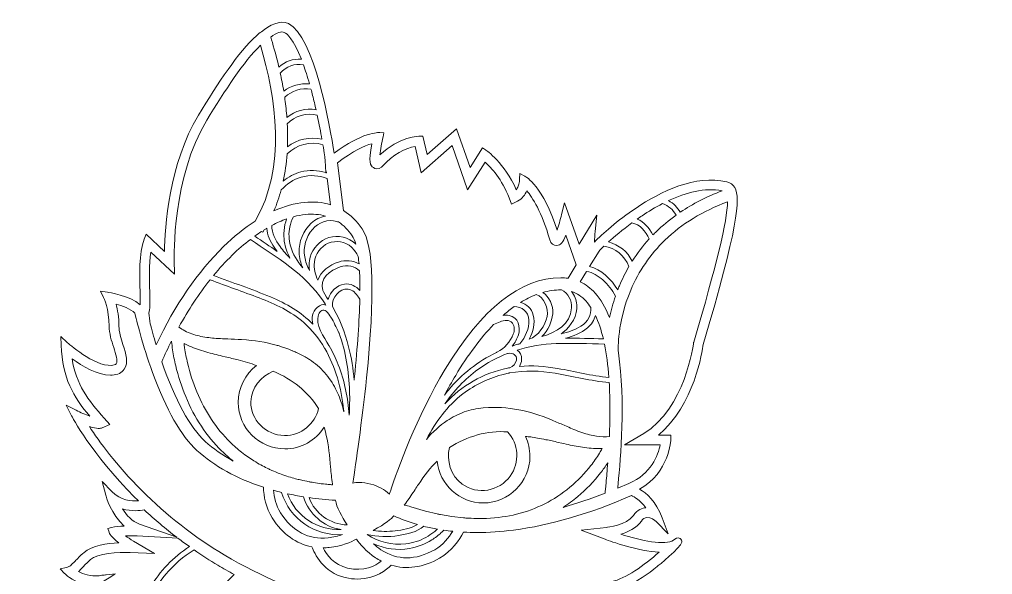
# Model space of a CAD drawing. Header units: millimetres. Extents: x -932 to 1965, y 102 to 615.
# Drawn here: x -401.3 to -1.3, y 386.9 to 615 of the extents above; entities that cross this region are included whole.
import ezdxf

# ---------------------------------------------------------------- set-up
doc = ezdxf.new("R2010")
doc.units = ezdxf.units.MM
doc.header["$MEASUREMENT"] = 0
doc.layers.add('Layer 3', color=7, linetype='Continuous')

msp = doc.modelspace()

# ---------------------------------------------------------------- linework, layer by layer
at = {"layer": 'Layer 3', "lineweight": 0}
for points, knots in [([(-36.4, 259.13), (-48.4, 274.08), (-58.77, 286.98), (-59.82, 300.35), (-61.13, 317.04), (-56.47, 330.49), (-45.98, 340.31), (-37.57, 348.19), (-25.46, 353.79), (-9.97, 356.96), (-9.97, 356.96), (-1.96, 358.59), (-1.96, 358.59), (-1.96, 358.59), (-10.03, 359.91), (-10.03, 359.91), (-10.22, 359.94), (-28.99, 362.92), (-51.86, 360.46), (-65.32, 359.02), (-77.56, 356), (-88.25, 351.5), (-101.68, 345.85), (-112.67, 337.82), (-120.93, 327.65), (-128.12, 318.79), (-132.84, 308.43), (-134.94, 296.87), (-136.74, 286.96), (-136.68, 275.85), (-134.74, 263.83), (-131.8, 245.6), (-124.97, 227.57), (-118.89, 212.93), (-118.87, 212.66), (-116.24, 206.62), (-115.33, 204.46), (-112.83, 198.58), (-110.68, 193.5), (-109.14, 189.24), (-104.93, 177.59), (-108.86, 165.07), (-119.16, 157.34), (-124.83, 153.09), (-131.96, 150.74), (-139.24, 150.73), (-139.24, 150.73), (-139.28, 150.73), (-139.28, 150.73), (-146.83, 150.73), (-154.48, 153.21), (-161.52, 157.9), (-152.81, 164.26), (-146.72, 172.18), (-143.33, 181.6), (-137.37, 198.16), (-139.76, 219.38), (-150.43, 244.66), (-159.11, 265.22), (-171.28, 283.75), (-177.83, 293.7), (-179.98, 296.98), (-181.57, 299.39), (-182.27, 300.7), (-182.21, 303.02), (-182.21, 305.42), (-182.25, 307.91), (-179.45, 306.36), (-176.87, 304.11), (-175.38, 300.84), (-175.38, 300.84), (-174.17, 298.17), (-174.17, 298.17), (-174.17, 298.17), (-172.71, 300.72), (-172.71, 300.72), (-172.56, 300.99), (-169.37, 306.71), (-171.46, 313.85), (-171.46, 313.85), (-162.58, 310.97), (-162.58, 310.97), (-162.58, 310.97), (-163.46, 313.75), (-163.46, 313.75), (-163.7, 314.5), (-168.59, 329.63), (-177.58, 337.05), (-177.58, 337.05), (-161.44, 336.63), (-161.44, 336.63), (-161.44, 336.63), (-162.84, 338.97), (-162.84, 338.97), (-163.02, 339.27), (-166.78, 345.42), (-177.08, 350.71), (-174.14, 351.19), (-171.74, 351.91), (-169.56, 353.18), (-169.56, 353.18), (-167.2, 354.56), (-167.2, 354.56), (-167.2, 354.56), (-177.9, 360.09), (-177.9, 360.09), (-173.87, 360.11), (-169.17, 360.53), (-166.96, 362.15), (-166.96, 362.15), (-164.22, 364.16), (-164.22, 364.16), (-164.22, 364.16), (-167.55, 364.83), (-167.55, 364.83), (-167.68, 364.85), (-177.34, 366.8), (-183.85, 369.14), (-161.93, 372.42), (-146.6, 377.17), (-146.44, 377.22), (-146.44, 377.22), (-141.65, 378.71), (-141.65, 378.71), (-141.65, 378.71), (-152.25, 381.74), (-152.25, 381.74), (-147.65, 383.83), (-142.81, 387.31), (-139.16, 390.23), (-139.06, 390.3), (-129.39, 398.15), (-129.04, 400.17), (-128.93, 400.8), (-129.21, 401.43), (-129.75, 401.76), (-130.74, 402.37), (-131.68, 401.67), (-132.5, 401.05), (-135.63, 398.7), (-145.97, 400.89), (-154.16, 403.47), (-151.15, 404.41), (-147.62, 406.06), (-145.66, 408.86), (-144.99, 409.82), (-144.25, 410.32), (-143.41, 410.4), (-141.84, 410.54), (-140.1, 409.19), (-139.56, 408.66), (-139.56, 408.66), (-134.6, 403.7), (-134.6, 403.7), (-134.6, 403.7), (-137.1, 410.25), (-137.1, 410.25), (-139.66, 416.98), (-143.62, 420.41), (-146.36, 422.07), (-134.16, 428.91), (-133.57, 442.11), (-133.55, 442.71), (-133.55, 442.71), (-133.5, 444.26), (-133.5, 444.26), (-133.5, 444.26), (-138.68, 444.26), (-138.68, 444.26), (-123.86, 456.31), (-120.54, 479.25), (-120.26, 481.42), (-106.05, 529.49), (-104.74, 541.47), (-107.28, 545.91), (-107.98, 547.14), (-109.04, 547.92), (-110.52, 548.28), (-123.37, 551.5), (-137.91, 544.21), (-147.85, 537.53), (-155.56, 532.35), (-161.77, 526.75), (-164.99, 523.56), (-164.91, 524.9), (-164.78, 526.5), (-164.63, 527.93), (-164.63, 527.93), (-163.93, 534.54), (-163.93, 534.54), (-163.93, 534.54), (-171.19, 522.68), (-171.19, 522.68), (-171.19, 522.68), (-177.22, 539.68), (-177.22, 539.68), (-177.22, 539.68), (-178.43, 534.86), (-178.43, 534.86), (-178.98, 532.66), (-179.7, 530.19), (-180.31, 528.38), (-185.93, 546.39), (-193.21, 550.45), (-193.53, 550.62), (-193.53, 550.62), (-195.64, 551.74), (-195.64, 551.74), (-195.64, 551.74), (-195.73, 549.35), (-195.73, 549.35), (-195.77, 548.47), (-196.08, 546.44), (-197.08, 545.04), (-201.88, 556.15), (-209.35, 561.18), (-209.68, 561.4), (-209.68, 561.4), (-210.96, 562.24), (-210.96, 562.24), (-210.96, 562.24), (-216.04, 554.19), (-216.04, 554.19), (-216.04, 554.19), (-221.67, 570.14), (-221.67, 570.14), (-221.67, 570.14), (-233.76, 559.5), (-233.76, 559.5), (-233.76, 559.5), (-235.45, 567.07), (-235.45, 567.07), (-235.45, 567.07), (-236.65, 567.07), (-236.65, 567.07), (-237.02, 567.07), (-245.18, 566.98), (-253.12, 559.43), (-252.88, 561.43), (-252.38, 564.26), (-251.83, 566.73), (-251.83, 566.73), (-251.45, 568.46), (-251.45, 568.46), (-251.45, 568.46), (-253.22, 568.55), (-253.22, 568.55), (-253.53, 568.57), (-260.49, 568.8), (-271.98, 560.03), (-273.51, 570.89), (-280.23, 608.41), (-290.76, 613.34), (-294.36, 615.02), (-298.38, 612.59), (-301.84, 609.99), (-302.49, 609.5), (-303.17, 608.94), (-303.85, 608.34), (-311.3, 601.73), (-319.71, 588.76), (-327.69, 575.73), (-339.94, 555.71), (-341.56, 529.21), (-341.72, 519.72), (-341.72, 519.72), (-349.21, 526.77), (-349.21, 526.77), (-349.21, 526.77), (-350.01, 524.68), (-350.01, 524.68), (-352.21, 518.9), (-351.94, 509.75), (-351.74, 503.07), (-351.68, 501.22), (-351.62, 499.21), (-351.65, 497.77), (-356.1, 501.61), (-364.76, 502.88), (-365.16, 502.94), (-365.16, 502.94), (-367.98, 503.34), (-367.98, 503.34), (-367.98, 503.34), (-366.72, 500.79), (-366.72, 500.79), (-366.7, 500.74), (-364.41, 496.04), (-364.41, 488.96), (-364.41, 486.06), (-363.43, 482.97), (-362.57, 480.25), (-361.74, 477.61), (-360.8, 474.62), (-361.52, 473.57), (-361.86, 473.07), (-362.78, 472.91), (-363.5, 472.87), (-370.65, 472.41), (-381.52, 482.24), (-381.63, 482.34), (-381.63, 482.34), (-384.25, 484.74), (-384.25, 484.74), (-384.25, 484.74), (-384.14, 481.18), (-384.14, 481.18), (-383.7, 467.6), (-379.11, 459.93), (-372.41, 451.96), (-374.14, 452.63), (-376.2, 453.55), (-378.02, 454.46), (-378.02, 454.46), (-382.12, 456.52), (-382.12, 456.52), (-382.12, 456.52), (-380.03, 452.44), (-380.03, 452.44), (-379.7, 451.79), (-371.76, 436.55), (-353.95, 418.74), (-353.44, 418.23), (-352.92, 417.72), (-352.4, 417.21), (-355.24, 416.99), (-359.74, 417.35), (-363.32, 421), (-363.32, 421), (-367.36, 425.12), (-367.36, 425.12), (-367.36, 425.12), (-365.84, 419.56), (-365.84, 419.56), (-365.73, 419.15), (-363.59, 411.56), (-358.23, 406.83), (-360.07, 406.76), (-362.01, 406.6), (-363.41, 406.24), (-363.41, 406.24), (-364.99, 405.83), (-364.99, 405.83), (-364.99, 405.83), (-364.45, 404.29), (-364.45, 404.29), (-364.32, 403.92), (-363.62, 402.34), (-360.51, 399.94), (-365.1, 399.71), (-371.6, 398.86), (-374.76, 396.04), (-376.44, 394.54), (-377.56, 393.36), (-378.46, 392.42), (-379.93, 390.86), (-380.54, 390.21), (-382.02, 389.84), (-382.02, 389.84), (-384.52, 389.22), (-384.52, 389.22), (-384.52, 389.22), (-382.73, 387.35), (-382.73, 387.35), (-382.57, 387.17), (-379.92, 384.48), (-375.17, 383.13), (-377.81, 381.74), (-380.28, 379.63), (-381.45, 376.46), (-381.45, 376.46), (-381.97, 375.06), (-381.97, 375.06), (-381.97, 375.06), (-380.58, 374.53), (-380.58, 374.53), (-380.29, 374.42), (-379.08, 373.98), (-377.48, 373.6), (-380.52, 371.81), (-383.7, 368.98), (-385.28, 364.61), (-388.1, 356.8), (-393.68, 356), (-393.9, 355.97), (-393.9, 355.97), (-401.29, 355.15), (-401.29, 355.15), (-401.29, 355.15), (-394.16, 353.04), (-394.16, 353.04), (-393.34, 352.8), (-388, 351.27), (-383.24, 351.03), (-386.07, 348.3), (-389.57, 343.94), (-390.76, 338.27), (-390.76, 338.27), (-391.18, 336.27), (-391.18, 336.27), (-391.18, 336.27), (-389.15, 336.46), (-389.15, 336.46), (-388.97, 336.48), (-385.48, 336.84), (-381.67, 338.85), (-382.48, 332.33), (-383.28, 317.9), (-376.14, 309.38), (-376.14, 309.38), (-374.2, 307.06), (-374.2, 307.06), (-374.2, 307.06), (-372.29, 315.46), (-372.29, 315.46), (-371.4, 312.91), (-370.16, 309.64), (-368.54, 306.09), (-373.3, 272.88), (-364.41, 241.4), (-356.55, 213.61), (-349.63, 189.11), (-343.65, 167.93), (-347.52, 149.8), (-352.04, 145.12), (-359.14, 136.68), (-358.34, 130.44), (-358.09, 128.47), (-357.03, 126.87), (-355.3, 125.83), (-352.26, 124), (-349.63, 124.01), (-347.68, 124.65), (-347.81, 122.06), (-347.44, 118.54), (-344.98, 116.36), (-342.3, 113.99), (-337.94, 113.88), (-332.03, 116.03), (-330.44, 114.78), (-326.43, 112.08), (-321.41, 112.08), (-320.75, 112.08), (-320.06, 112.13), (-319.36, 112.23), (-314.11, 113.02), (-309.49, 116.81), (-305.65, 123.49), (-301.15, 130.41), (-300.18, 137.67), (-300.72, 147.07), (-299.36, 147.07), (-298, 147), (-297.24, 146.95), (-297.29, 145.91), (-297.34, 144.87), (-297.37, 143.83), (-297.52, 139.66), (-297.53, 135.19), (-297.27, 130.89), (-297.28, 130.78), (-297.27, 130.69), (-297.26, 130.6), (-296.66, 120.96), (-294.69, 112.25), (-289.81, 109.97), (-286.9, 108.61), (-284.34, 107.93), (-282.15, 107.93), (-280.79, 107.93), (-279.58, 108.2), (-278.51, 108.73), (-277.24, 109.36), (-276.38, 110.31), (-275.84, 111.19), (-272.59, 109.85), (-264.68, 107.66), (-257.39, 114.05), (-255.26, 113.36), (-249.95, 112), (-246.53, 114.53), (-244.3, 116.16), (-243.35, 118.99), (-243.69, 122.93), (-244.26, 129.61), (-246.2, 132.65), (-247.61, 134.87), (-248.93, 136.93), (-249.65, 138.07), (-248.88, 141.32), (-248.82, 141.56), (-248.7, 141.96), (-248.47, 142.58), (-246.8, 142.52), (-244.8, 142.41), (-242.57, 142.29), (-241.71, 142.24), (-240.81, 142.19), (-239.89, 142.14), (-239.49, 140.27), (-238.47, 136.48), (-236.16, 132.43), (-232, 125.13), (-225.55, 120.44), (-217.5, 118.84), (-216.44, 117.62), (-213.34, 114.75), (-207.77, 114.75), (-205.62, 114.75), (-203.11, 115.17), (-200.21, 116.28), (-195.9, 114.8), (-189.83, 114.23), (-185.17, 119.72), (-183.66, 120.41), (-178.13, 123.33), (-177.33, 129.08), (-176.63, 134.16), (-179.86, 139.78), (-186.94, 145.81), (-186.77, 145.86), (-186.59, 145.91), (-186.41, 145.96), (-183.93, 146.73), (-181.56, 147.55), (-179.28, 148.44), (-177.65, 146.22), (-173.19, 140.46), (-166.24, 133.62), (-158.19, 125.68), (-145.16, 114.81), (-128.84, 108.05), (-120.27, 104.49), (-107.21, 102.01), (-92.62, 102.01), (-73.42, 102.01), (-51.59, 106.31), (-33.86, 118.13), (-23.86, 124.8), (-16.03, 133.35), (-10.59, 143.55), (-4.5, 154.97), (-1.4, 168.52), (-1.37, 183.83), (-1.31, 215.45), (-19.95, 238.66), (-36.4, 259.13)], [0, 0, 0, 0, 1, 1, 1, 2, 2, 2, 3, 3, 3, 4, 4, 4, 5, 5, 5, 6, 6, 6, 7, 7, 7, 8, 8, 8, 9, 9, 9, 10, 10, 10, 11, 11, 11, 12, 12, 12, 13, 13, 13, 14, 14, 14, 15, 15, 15, 16, 16, 16, 17, 17, 17, 18, 18, 18, 19, 19, 19, 20, 20, 20, 21, 21, 21, 22, 22, 22, 23, 23, 23, 24, 24, 24, 25, 25, 25, 26, 26, 26, 27, 27, 27, 28, 28, 28, 29, 29, 29, 30, 30, 30, 31, 31, 31, 32, 32, 32, 33, 33, 33, 34, 34, 34, 35, 35, 35, 36, 36, 36, 37, 37, 37, 38, 38, 38, 39, 39, 39, 40, 40, 40, 41, 41, 41, 42, 42, 42, 43, 43, 43, 44, 44, 44, 45, 45, 45, 46, 46, 46, 47, 47, 47, 48, 48, 48, 49, 49, 49, 50, 50, 50, 51, 51, 51, 52, 52, 52, 53, 53, 53, 54, 54, 54, 55, 55, 55, 56, 56, 56, 57, 57, 57, 58, 58, 58, 59, 59, 59, 60, 60, 60, 61, 61, 61, 62, 62, 62, 63, 63, 63, 64, 64, 64, 65, 65, 65, 66, 66, 66, 67, 67, 67, 68, 68, 68, 69, 69, 69, 70, 70, 70, 71, 71, 71, 72, 72, 72, 73, 73, 73, 74, 74, 74, 75, 75, 75, 76, 76, 76, 77, 77, 77, 78, 78, 78, 79, 79, 79, 80, 80, 80, 81, 81, 81, 82, 82, 82, 83, 83, 83, 84, 84, 84, 85, 85, 85, 86, 86, 86, 87, 87, 87, 88, 88, 88, 89, 89, 89, 90, 90, 90, 91, 91, 91, 92, 92, 92, 93, 93, 93, 94, 94, 94, 95, 95, 95, 96, 96, 96, 97, 97, 97, 98, 98, 98, 99, 99, 99, 100, 100, 100, 101, 101, 101, 102, 102, 102, 103, 103, 103, 104, 104, 104, 105, 105, 105, 106, 106, 106, 107, 107, 107, 108, 108, 108, 109, 109, 109, 110, 110, 110, 111, 111, 111, 112, 112, 112, 113, 113, 113, 114, 114, 114, 115, 115, 115, 116, 116, 116, 117, 117, 117, 118, 118, 118, 119, 119, 119, 120, 120, 120, 121, 121, 121, 122, 122, 122, 123, 123, 123, 124, 124, 124, 125, 125, 125, 126, 126, 126, 127, 127, 127, 128, 128, 128, 129, 129, 129, 130, 130, 130, 131, 131, 131, 132, 132, 132, 133, 133, 133, 134, 134, 134, 135, 135, 135, 136, 136, 136, 137, 137, 137, 138, 138, 138, 139, 139, 139, 140, 140, 140, 141, 141, 141, 142, 142, 142, 143, 143, 143, 144, 144, 144, 145, 145, 145, 146, 146, 146, 147, 147, 147, 148, 148, 148, 149, 149, 149, 150, 150, 150, 151, 151, 151, 152, 152, 152, 153, 153, 153, 154, 154, 154, 155, 155, 155, 156, 156, 156, 157, 157, 157, 158, 158, 158, 159, 159, 159, 160, 160, 160, 161, 161, 161, 162, 162, 162, 163, 163, 163, 164, 164, 164, 165, 165, 165, 166, 166, 166, 167, 167, 167, 168, 168, 168, 169, 169, 169, 170, 170, 170, 171, 171, 171, 172, 172, 172, 173, 173, 173, 174, 174, 174, 175, 175, 175, 176, 176, 176, 177, 177, 177, 178, 178, 178, 179, 179, 179, 180, 180, 180, 181, 181, 181, 182, 182, 182, 182]), ([(-292.45, 609.72), (-291.26, 609.16), (-288.68, 606.99), (-285.42, 598.67), (-288.79, 598.96), (-292.18, 597.77), (-294.63, 595.45), (-295.93, 601.02), (-297.27, 605.33), (-298, 607.7), (-298, 607.7), (-298.03, 607.8), (-298.03, 607.8), (-295.42, 609.59), (-293.55, 610.23), (-292.45, 609.72)], [0, 0, 0, 0, 1, 1, 1, 2, 2, 2, 3, 3, 3, 4, 4, 4, 5, 5, 5, 5]), ([(-347.74, 503.2), (-347.88, 508.03), (-348.08, 514.45), (-347.25, 519.43), (-347.25, 519.43), (-337.55, 510.31), (-337.55, 510.31), (-337.55, 510.31), (-337.72, 516.32), (-337.72, 516.32), (-337.73, 516.66), (-338.51, 550.39), (-324.28, 573.64), (-316.84, 585.79), (-309.04, 597.86), (-302.22, 604.4), (-295.93, 583.25), (-291.48, 554.11), (-304.4, 532.15), (-308.81, 529.32), (-313.18, 525.8), (-317.39, 521.69), (-327.89, 511.44), (-337.43, 497.54), (-345.09, 481.37), (-346.11, 484.66), (-346.95, 487.62), (-347.59, 490.01), (-347.79, 491.48), (-347.97, 492.96), (-348.11, 494.39), (-347.52, 495.91), (-347.6, 498.45), (-347.74, 503.2)], [0, 0, 0, 0, 1, 1, 1, 2, 2, 2, 3, 3, 3, 4, 4, 4, 5, 5, 5, 6, 6, 6, 7, 7, 7, 8, 8, 8, 9, 9, 9, 10, 10, 10, 11, 11, 11, 11]), ([(-282.08, 588.57), (-285.85, 588.89), (-289.64, 587.83), (-292.66, 585.53), (-293.09, 588.15), (-293.57, 590.63), (-294.07, 592.94), (-291.76, 595.76), (-288.16, 597.1), (-284.57, 596.41), (-283.77, 594.18), (-282.94, 591.59), (-282.08, 588.57)], [0, 0, 0, 0, 1, 1, 1, 2, 2, 2, 3, 3, 3, 4, 4, 4, 4]), ([(-280.79, 583.81), (-280.29, 581.83), (-279.82, 579.87), (-279.38, 577.95), (-283.64, 578.7), (-288.05, 577.5), (-291.38, 574.79), (-291.4, 575.06), (-291.41, 575.32), (-291.43, 575.59), (-291.64, 578.17), (-291.94, 580.67), (-292.28, 583.08), (-289.38, 585.74), (-285.37, 587.01), (-281.48, 586.42), (-281.25, 585.58), (-281.02, 584.71), (-280.79, 583.81)], [0, 0, 0, 0, 1, 1, 1, 2, 2, 2, 3, 3, 3, 4, 4, 4, 5, 5, 5, 6, 6, 6, 6]), ([(-276.94, 565.83), (-281.86, 566.96), (-287.15, 565.8), (-291.13, 562.74), (-291.01, 565.78), (-291.04, 568.91), (-291.2, 572.13), (-288.12, 575.4), (-283.25, 576.82), (-278.88, 575.7), (-278.1, 572.08), (-277.45, 568.71), (-276.94, 565.83)], [0, 0, 0, 0, 1, 1, 1, 2, 2, 2, 3, 3, 3, 4, 4, 4, 4]), ([(-275.64, 557.05), (-275.64, 557.05), (-275.38, 552.12), (-275.38, 552.12), (-278.69, 553.14), (-282.22, 553.24), (-285.63, 552.38), (-288.37, 551.69), (-290.73, 550.33), (-292.85, 548.62), (-292.09, 552.18), (-291.57, 555.9), (-291.29, 559.78), (-287.5, 563.58), (-281.73, 565.15), (-276.55, 563.56), (-275.99, 560.2), (-275.68, 557.83), (-275.64, 557.05)], [0, 0, 0, 0, 1, 1, 1, 2, 2, 2, 3, 3, 3, 4, 4, 4, 5, 5, 5, 6, 6, 6, 6]), ([(-256.48, 563.98), (-257.94, 556.24), (-257.08, 554.96), (-255.81, 554.14), (-255.06, 553.65), (-253.75, 553.41), (-252.54, 554.32), (-252.54, 554.32), (-252.33, 554.48), (-252.33, 554.48), (-252.33, 554.48), (-252.16, 554.67), (-252.16, 554.67), (-247.74, 559.67), (-242.43, 562.13), (-238.61, 562.85), (-238.61, 562.85), (-236.2, 552.02), (-236.2, 552.02), (-236.2, 552.02), (-223.47, 563.22), (-223.47, 563.22), (-223.47, 563.22), (-217.07, 545.08), (-217.07, 545.08), (-217.07, 545.08), (-209.9, 556.43), (-209.9, 556.43), (-207.42, 554.18), (-202.92, 549.33), (-200.02, 541.67), (-200.02, 541.67), (-199.05, 539.08), (-199.05, 539.08), (-199.05, 539.08), (-196.57, 540.32), (-196.57, 540.32), (-194.61, 541.3), (-193.45, 543.01), (-192.76, 544.65), (-190.47, 541.94), (-186.54, 535.99), (-183.33, 524.46), (-182.85, 522.74), (-181.55, 522.14), (-180.54, 522.16), (-178.78, 522.18), (-177.82, 523.46), (-176.76, 526.42), (-176.76, 526.42), (-172.41, 514.18), (-172.41, 514.18), (-172.41, 514.18), (-175.81, 508.67), (-175.81, 508.67), (-176.77, 508.81), (-177.76, 508.89), (-178.76, 508.89), (-195.29, 508.89), (-211.27, 496.25), (-226.27, 471.34), (-238.09, 451.71), (-245.99, 429.72), (-248.84, 421.17), (-248.98, 420.74), (-249.12, 420.33), (-249.24, 419.96), (-251.13, 421.8), (-253.79, 423.26), (-256.8, 424.07), (-258.45, 424.51), (-260.12, 424.74), (-261.72, 424.74), (-262.6, 424.74), (-263.46, 424.67), (-264.29, 424.53), (-263.06, 432.42), (-260.48, 449.75), (-258.62, 467.8), (-255.14, 501.58), (-255.72, 522.14), (-260.36, 528.93), (-262.54, 532.11), (-265.16, 534.65), (-268.15, 536.49), (-268.15, 536.49), (-270.5, 556.11), (-270.5, 556.11), (-264.18, 561.1), (-259.38, 563.15), (-256.48, 563.98)], [0, 0, 0, 0, 1, 1, 1, 2, 2, 2, 3, 3, 3, 4, 4, 4, 5, 5, 5, 6, 6, 6, 7, 7, 7, 8, 8, 8, 9, 9, 9, 10, 10, 10, 11, 11, 11, 12, 12, 12, 13, 13, 13, 14, 14, 14, 15, 15, 15, 16, 16, 16, 17, 17, 17, 18, 18, 18, 19, 19, 19, 20, 20, 20, 21, 21, 21, 22, 22, 22, 23, 23, 23, 24, 24, 24, 25, 25, 25, 26, 26, 26, 27, 27, 27, 28, 28, 28, 29, 29, 29, 30, 30, 30, 30]), ([(-275.09, 552.36), (-275.09, 552.36), (-275.05, 552.01), (-275.05, 552.01), (-275.15, 552.05), (-275.26, 552.09), (-275.37, 552.12), (-275.37, 552.12), (-275.09, 552.36), (-275.09, 552.36)], [0, 0, 0, 0, 1, 1, 1, 2, 2, 2, 3, 3, 3, 3]), ([(-273.48, 538.9), (-276.76, 539.91), (-280.33, 540.23), (-284.14, 539.86), (-288.15, 539.48), (-292.36, 538.3), (-296.69, 536.35), (-295.51, 539.11), (-294.52, 542.01), (-293.71, 545.03), (-291.36, 547.34), (-288.75, 549.3), (-285.48, 550.24), (-281.93, 551.25), (-278.16, 551), (-274.76, 549.66), (-274.76, 549.66), (-273.48, 538.9), (-273.48, 538.9)], [0, 0, 0, 0, 1, 1, 1, 2, 2, 2, 3, 3, 3, 4, 4, 4, 5, 5, 5, 6, 6, 6, 6]), ([(-112.48, 544.63), (-118.77, 542.23), (-124.5, 539.28), (-129.65, 535.82), (-130.8, 537.84), (-132.48, 539.48), (-134.49, 540.59), (-127.44, 543.89), (-119.61, 546.06), (-112.48, 544.63)], [0, 0, 0, 0, 1, 1, 1, 2, 2, 2, 3, 3, 3, 3]), ([(-110.21, 540.14), (-110.37, 532.28), (-114.72, 514.27), (-124.13, 482.43), (-124.13, 482.43), (-124.17, 482.32), (-124.17, 482.32), (-124.17, 482.32), (-124.21, 482.03), (-124.21, 482.03), (-124.25, 481.76), (-127.79, 454.98), (-144.71, 444.91), (-144.71, 444.91), (-152.53, 440.26), (-152.53, 440.26), (-152.53, 440.26), (-137.92, 440.26), (-137.92, 440.26), (-138.8, 436.05), (-141.65, 428.15), (-150.8, 424.36), (-150.8, 424.36), (-155.35, 422.47), (-155.35, 422.47), (-155.3, 423.04), (-155.24, 423.68), (-155.18, 424.34), (-154.24, 434.58), (-152.06, 458.31), (-155.12, 478.03), (-155.12, 478.03), (-155.11, 478.03), (-155.11, 478.03), (-155.11, 478.03), (-155.16, 479.02), (-155.16, 479.02), (-155.17, 479.13), (-155.64, 490.58), (-150.03, 503.81), (-146.73, 511.59), (-142, 518.5), (-135.96, 524.34), (-129.07, 531), (-120.41, 536.32), (-110.21, 540.14)], [0, 0, 0, 0, 1, 1, 1, 2, 2, 2, 3, 3, 3, 4, 4, 4, 5, 5, 5, 6, 6, 6, 7, 7, 7, 8, 8, 8, 9, 9, 9, 10, 10, 10, 11, 11, 11, 12, 12, 12, 13, 13, 13, 14, 14, 14, 15, 15, 15, 15]), ([(-145.36, 534.39), (-142.82, 536.08), (-139.98, 537.81), (-136.94, 539.38), (-134.57, 538.52), (-132.6, 536.84), (-131.39, 534.61), (-134.3, 532.53), (-137.01, 530.29), (-139.5, 527.87), (-139.98, 527.4), (-140.44, 526.94), (-140.9, 526.46), (-142.41, 529.31), (-144.54, 531.82), (-147.39, 532.99), (-146.73, 533.46), (-146.05, 533.92), (-145.36, 534.39)], [0, 0, 0, 0, 1, 1, 1, 2, 2, 2, 3, 3, 3, 4, 4, 4, 5, 5, 5, 6, 6, 6, 6]), ([(-292.42, 523.79), (-292.05, 521.33), (-291.22, 519.03), (-290.09, 516.89), (-291.54, 518.4), (-292.9, 520), (-294.15, 521.68), (-296.07, 524.27), (-297.63, 527.22), (-297.55, 530.38), (-295.49, 531.47), (-293.46, 532.37), (-291.48, 533.08), (-292.62, 530.06), (-292.82, 526.45), (-292.42, 523.79)], [0, 0, 0, 0, 1, 1, 1, 2, 2, 2, 3, 3, 3, 4, 4, 4, 5, 5, 5, 5]), ([(-286.35, 519.25), (-286.26, 517.04), (-285.71, 514.94), (-284.87, 512.94), (-287.13, 515.59), (-288.96, 518.59), (-289.89, 521.99), (-290.58, 524.52), (-290.72, 527.23), (-290.19, 529.81), (-289.93, 531.04), (-289.44, 532.62), (-288.67, 533.96), (-286.96, 534.42), (-285.29, 534.73), (-283.66, 534.89), (-283.66, 534.89), (-283.66, 534.89), (-283.66, 534.89), (-280.75, 535.17), (-278.02, 534.95), (-275.52, 534.26), (-277.65, 533.85), (-279.65, 532.86), (-281.34, 531.29), (-284.61, 528.26), (-286.54, 523.71), (-286.35, 519.25)], [0, 0, 0, 0, 1, 1, 1, 2, 2, 2, 3, 3, 3, 4, 4, 4, 5, 5, 5, 6, 6, 6, 7, 7, 7, 8, 8, 8, 9, 9, 9, 9]), ([(-270.84, 532.03), (-270.62, 531.97), (-270.41, 531.9), (-270.2, 531.83), (-268.03, 530.4), (-266.12, 528.49), (-264.49, 526.11), (-263.92, 525.28), (-263.43, 524.12), (-263.02, 522.65), (-263.38, 523.02), (-263.77, 523.37), (-264.18, 523.68), (-267.4, 526.13), (-271.88, 526.53), (-275.53, 524.84), (-279.02, 523.22), (-281.52, 519.73), (-282.1, 515.94), (-282.32, 514.56), (-282.28, 513.2), (-282.06, 511.87), (-282.99, 513.65), (-283.71, 515.53), (-284.05, 517.53), (-284.72, 521.55), (-283.52, 525.69), (-280.85, 528.77), (-278.31, 531.7), (-274.63, 533.04), (-270.84, 532.03)], [0, 0, 0, 0, 1, 1, 1, 2, 2, 2, 3, 3, 3, 4, 4, 4, 5, 5, 5, 6, 6, 6, 7, 7, 7, 8, 8, 8, 9, 9, 9, 10, 10, 10, 10]), ([(-296.58, 521.44), (-296.18, 520.85), (-295.75, 520.27), (-295.31, 519.7), (-298.38, 521.82), (-301.49, 523.9), (-304.57, 525.99), (-303.63, 526.67), (-302.68, 527.32), (-301.74, 527.93), (-301.74, 527.93), (-301.28, 527.65), (-301.28, 527.65), (-301.28, 527.65), (-300.72, 528.56), (-300.72, 528.56), (-300.36, 528.78), (-300, 529), (-299.65, 529.21), (-299.41, 526.44), (-298.18, 523.77), (-296.58, 521.44)], [0, 0, 0, 0, 1, 1, 1, 2, 2, 2, 3, 3, 3, 4, 4, 4, 5, 5, 5, 6, 6, 6, 7, 7, 7, 7]), ([(-149.54, 531.44), (-146.19, 530.8), (-143.92, 527.94), (-142.43, 524.83), (-145.02, 521.99), (-147.35, 518.94), (-149.41, 515.7), (-151.32, 519.61), (-154.96, 522.51), (-159.14, 523.59), (-156.76, 525.74), (-153.48, 528.55), (-149.54, 531.44)], [0, 0, 0, 0, 1, 1, 1, 2, 2, 2, 3, 3, 3, 4, 4, 4, 4]), ([(-276.51, 499.43), (-276.13, 498.86), (-275.76, 498.27), (-275.39, 497.68), (-276.51, 498.08), (-277.71, 497.87), (-278.95, 496.71), (-281, 494.79), (-281.24, 492.31), (-280.65, 489.76), (-285.53, 494.86), (-291.65, 498.32), (-298.11, 501), (-305.8, 504.21), (-313.72, 506.91), (-321.55, 509.76), (-319.08, 512.76), (-316.52, 515.55), (-313.9, 518.11), (-311.43, 520.53), (-308.9, 522.72), (-306.36, 524.67), (-295.59, 517.35), (-283.87, 510.42), (-276.51, 499.43)], [0, 0, 0, 0, 1, 1, 1, 2, 2, 2, 3, 3, 3, 4, 4, 4, 5, 5, 5, 6, 6, 6, 7, 7, 7, 8, 8, 8, 8]), ([(-270.16, 515.35), (-273.84, 514.16), (-277.52, 511.43), (-278.66, 507.83), (-279.67, 510.2), (-280.38, 512.7), (-280.06, 515.27), (-279.65, 518.59), (-277.48, 521.77), (-274.34, 523.06), (-271.12, 524.39), (-267.33, 523.79), (-264.77, 521.41), (-263.62, 520.34), (-262.76, 519.04), (-262.05, 517.64), (-261.92, 516.68), (-261.82, 515.64), (-261.72, 514.54), (-264.12, 515.98), (-267.22, 516.29), (-270.16, 515.35)], [0, 0, 0, 0, 1, 1, 1, 2, 2, 2, 3, 3, 3, 4, 4, 4, 5, 5, 5, 6, 6, 6, 7, 7, 7, 7]), ([(-163.03, 519.87), (-162.68, 520.23), (-162, 520.91), (-161.05, 521.81), (-156.43, 521.17), (-152.36, 517.97), (-150.77, 513.48), (-152.23, 510.97), (-153.54, 508.35), (-154.69, 505.63), (-154.93, 505.07), (-155.15, 504.51), (-155.37, 503.95), (-157.91, 508.03), (-162.2, 512.55), (-166.98, 513.47), (-166.98, 513.47), (-163.03, 519.87), (-163.03, 519.87)], [0, 0, 0, 0, 1, 1, 1, 2, 2, 2, 3, 3, 3, 4, 4, 4, 5, 5, 5, 6, 6, 6, 6]), ([(-267.67, 506.3), (-270.97, 505.86), (-273.52, 503.13), (-274.42, 499.99), (-275.1, 501.02), (-276.52, 503.4), (-276.59, 503.62), (-278.21, 508.45), (-273.52, 512.04), (-269.47, 513.35), (-266.48, 514.31), (-263.45, 513.69), (-261.53, 511.67), (-261.41, 509.24), (-261.35, 506.55), (-261.36, 503.6), (-262.99, 505.43), (-265.12, 506.63), (-267.67, 506.3)], [0, 0, 0, 0, 1, 1, 1, 2, 2, 2, 3, 3, 3, 4, 4, 4, 5, 5, 5, 6, 6, 6, 6]), ([(-302.74, 500.57), (-296.19, 498.07), (-289.69, 495.15), (-284.4, 490.45), (-280.99, 487.41), (-278.18, 483.86), (-275.9, 479.99), (-275.87, 479.94), (-275.84, 479.88), (-275.81, 479.83), (-275.8, 479.82), (-275.8, 479.82), (-275.79, 479.81), (-271.39, 472.25), (-268.99, 463.47), (-268.07, 454.81), (-268.04, 454.46), (-268.01, 454.1), (-267.98, 453.75), (-268.16, 454.55), (-268.35, 455.34), (-268.57, 456.1), (-269.28, 458.64), (-270.22, 461.06), (-271.36, 463.31), (-271.93, 464.43), (-272.61, 465.59), (-273.39, 466.74), (-274.1, 467.8), (-274.94, 468.88), (-275.88, 469.95), (-277.68, 471.98), (-279.76, 473.77), (-282.05, 475.26), (-282.29, 475.42), (-282.53, 475.57), (-282.77, 475.71), (-282.77, 475.71), (-283.19, 475.96), (-283.19, 475.96), (-283.4, 476.09), (-283.61, 476.22), (-283.82, 476.33), (-283.82, 476.33), (-284.69, 476.81), (-284.69, 476.81), (-284.89, 476.91), (-285.07, 477), (-285.26, 477.09), (-285.26, 477.09), (-285.54, 477.23), (-285.54, 477.23), (-285.72, 477.32), (-285.9, 477.41), (-286.08, 477.5), (-286.45, 477.68), (-286.81, 477.86), (-287.18, 478.03), (-287.73, 478.28), (-288.29, 478.53), (-288.86, 478.78), (-288.86, 478.78), (-288.95, 478.81), (-288.95, 478.81), (-290.03, 479.26), (-291.15, 479.72), (-292.27, 480.1), (-292.89, 480.32), (-293.47, 480.52), (-294.03, 480.69), (-294.03, 480.69), (-294.22, 480.75), (-294.22, 480.75), (-294.73, 480.91), (-295.26, 481.08), (-295.78, 481.21), (-299.93, 482.41), (-304.59, 483.14), (-310.03, 483.47), (-311.93, 483.59), (-313.81, 483.66), (-315.64, 483.74), (-315.64, 483.74), (-316.89, 483.79), (-316.89, 483.79), (-319.43, 483.9), (-321.52, 484.05), (-323.44, 484.27), (-325.78, 484.56), (-327.8, 484.98), (-329.63, 485.55), (-331.76, 486.22), (-333.62, 487.11), (-335.15, 488.21), (-335.15, 488.21), (-335.78, 488.59), (-335.78, 488.59), (-331.82, 495.77), (-327.52, 502.26), (-322.95, 508.03), (-316.21, 505.56), (-309.45, 503.14), (-302.74, 500.57)], [0, 0, 0, 0, 1, 1, 1, 2, 2, 2, 3, 3, 3, 4, 4, 4, 5, 5, 5, 6, 6, 6, 7, 7, 7, 8, 8, 8, 9, 9, 9, 10, 10, 10, 11, 11, 11, 12, 12, 12, 13, 13, 13, 14, 14, 14, 15, 15, 15, 16, 16, 16, 17, 17, 17, 18, 18, 18, 19, 19, 19, 20, 20, 20, 21, 21, 21, 22, 22, 22, 23, 23, 23, 24, 24, 24, 25, 25, 25, 26, 26, 26, 27, 27, 27, 28, 28, 28, 29, 29, 29, 30, 30, 30, 31, 31, 31, 32, 32, 32, 33, 33, 33, 34, 34, 34, 34]), ([(-168.19, 511.51), (-165.69, 511.27), (-163.32, 509.55), (-161.51, 507.97), (-159.37, 506.1), (-157.66, 503.87), (-156.32, 501.37), (-157.33, 498.48), (-158.15, 495.52), (-158.78, 492.52), (-160.39, 496.68), (-162.37, 500.07), (-164.7, 502.62), (-166.52, 504.62), (-168.58, 506.16), (-170.84, 507.2), (-170.84, 507.2), (-168.19, 511.51), (-168.19, 511.51)], [0, 0, 0, 0, 1, 1, 1, 2, 2, 2, 3, 3, 3, 4, 4, 4, 5, 5, 5, 6, 6, 6, 6]), ([(-265.98, 480.56), (-267.47, 486.4), (-269.7, 492.01), (-272.68, 497.17), (-272.9, 500.68), (-269.88, 504.7), (-266.22, 504.22), (-264.31, 503.96), (-263.02, 502.43), (-261.98, 500.95), (-261.77, 500.65), (-261.57, 500.36), (-261.41, 500.06), (-261.59, 491.32), (-262.32, 480.67), (-263.59, 468.32), (-263.64, 467.82), (-263.7, 467.31), (-263.75, 466.81), (-264.11, 471.43), (-264.82, 476.03), (-265.98, 480.56)], [0, 0, 0, 0, 1, 1, 1, 2, 2, 2, 3, 3, 3, 4, 4, 4, 5, 5, 5, 6, 6, 6, 7, 7, 7, 7]), ([(-184.4, 492.96), (-185.15, 489.45), (-188.03, 484.81), (-191.74, 483.66), (-190.11, 486.66), (-189.24, 490.16), (-190.08, 493.46), (-190.79, 496.28), (-192.84, 498.08), (-195.32, 498.78), (-193.2, 500.09), (-191.07, 501.15), (-188.94, 501.95), (-185.52, 501.04), (-183.74, 496.05), (-184.4, 492.96)], [0, 0, 0, 0, 1, 1, 1, 2, 2, 2, 3, 3, 3, 4, 4, 4, 5, 5, 5, 5]), ([(-186.51, 484.69), (-184.03, 487.27), (-182.37, 490.88), (-182.11, 494.05), (-181.82, 497.6), (-183.46, 501.12), (-186.22, 502.84), (-183.73, 503.54), (-181.23, 503.89), (-178.74, 503.89), (-178.64, 503.89), (-178.55, 503.88), (-178.45, 503.88), (-175.73, 502.61), (-174.16, 499.43), (-174.34, 496.47), (-174.74, 489.76), (-180.61, 486.49), (-186.51, 484.69)], [0, 0, 0, 0, 1, 1, 1, 2, 2, 2, 3, 3, 3, 4, 4, 4, 5, 5, 5, 6, 6, 6, 6]), ([(-168.4, 499.25), (-167.71, 498.5), (-167.06, 497.66), (-166.44, 496.73), (-166.13, 493.65), (-167.57, 490.77), (-170.55, 488.98), (-173.05, 487.47), (-175.82, 486.44), (-178.68, 485.85), (-178.39, 486.05), (-178.1, 486.26), (-177.82, 486.48), (-174.41, 489.15), (-171.86, 493.36), (-172.23, 497.82), (-172.4, 499.77), (-173.16, 501.69), (-174.38, 503.23), (-172.15, 502.51), (-170.16, 501.19), (-168.4, 499.25)], [0, 0, 0, 0, 1, 1, 1, 2, 2, 2, 3, 3, 3, 4, 4, 4, 5, 5, 5, 6, 6, 6, 7, 7, 7, 7]), ([(-372.54, 447.74), (-369.33, 446.68), (-368.02, 446.92), (-367.29, 447.24), (-367.29, 447.24), (-364.17, 448.63), (-364.17, 448.63), (-364.17, 448.63), (-366.44, 451.19), (-366.44, 451.19), (-373.13, 458.71), (-378.07, 465), (-379.64, 475.62), (-375.52, 472.61), (-369.29, 468.85), (-363.94, 468.85), (-363.71, 468.85), (-363.48, 468.86), (-363.25, 468.87), (-360.92, 469.02), (-359.22, 469.84), (-358.22, 471.31), (-356.39, 473.97), (-357.49, 477.44), (-358.76, 481.45), (-359.57, 484.02), (-360.41, 486.67), (-360.41, 488.96), (-360.41, 492.66), (-360.96, 495.78), (-361.56, 498.08), (-359.11, 497.4), (-355.59, 496.17), (-353.86, 494.36), (-353.26, 491.8), (-350.74, 481.38), (-346.56, 469.93), (-340.96, 454.59), (-334.83, 443.83), (-328.34, 437.95), (-321.15, 431.44), (-311.97, 426.35), (-301.04, 422.81), (-300.86, 419.19), (-300.06, 414.28), (-297.39, 410.17), (-293.1, 403.56), (-287.62, 399.58), (-281.09, 398.32), (-280.09, 395.66), (-276.41, 387.73), (-267.35, 385.66), (-265.64, 385.27), (-263.95, 385.07), (-262.31, 385.07), (-254.92, 385.07), (-250.27, 388.96), (-248.52, 390.77), (-242.19, 388.85), (-235.41, 389.84), (-228.6, 393.65), (-223.65, 396.42), (-220.42, 401.32), (-218.79, 404.35), (-216.9, 404.24), (-215.04, 404.19), (-213.23, 404.19), (-208.38, 404.19), (-203.31, 404.53), (-198.15, 405.2), (-183.2, 407.13), (-166.92, 411.9), (-149.77, 419.36), (-148.62, 418.85), (-146.14, 417.48), (-143.83, 414.38), (-145.24, 414.24), (-147.25, 413.56), (-148.94, 411.15), (-151.67, 407.24), (-159.89, 406.3), (-159.97, 406.29), (-159.97, 406.29), (-170.45, 405.18), (-170.45, 405.18), (-170.45, 405.18), (-160.59, 401.46), (-160.59, 401.46), (-158.22, 400.56), (-146.94, 396.46), (-138.34, 396.11), (-144.49, 390.74), (-152.3, 385.19), (-157.75, 384.05), (-157.75, 384.05), (-167.68, 381.99), (-167.68, 381.99), (-167.68, 381.99), (-156.19, 378.71), (-156.19, 378.71), (-162.89, 377.03), (-173.62, 374.63), (-186.44, 372.8), (-207.3, 369.83), (-238.23, 367.73), (-267.14, 374.67), (-284.92, 378.93), (-301.73, 385.77), (-317.1, 394.99), (-329.41, 402.37), (-340.82, 411.28), (-351.04, 421.48), (-361.54, 431.97), (-368.61, 441.71), (-372.54, 447.74)], [0, 0, 0, 0, 1, 1, 1, 2, 2, 2, 3, 3, 3, 4, 4, 4, 5, 5, 5, 6, 6, 6, 7, 7, 7, 8, 8, 8, 9, 9, 9, 10, 10, 10, 11, 11, 11, 12, 12, 12, 13, 13, 13, 14, 14, 14, 15, 15, 15, 16, 16, 16, 17, 17, 17, 18, 18, 18, 19, 19, 19, 20, 20, 20, 21, 21, 21, 22, 22, 22, 23, 23, 23, 24, 24, 24, 25, 25, 25, 26, 26, 26, 27, 27, 27, 28, 28, 28, 29, 29, 29, 30, 30, 30, 31, 31, 31, 32, 32, 32, 33, 33, 33, 34, 34, 34, 35, 35, 35, 36, 36, 36, 37, 37, 37, 38, 38, 38, 38]), ([(-265.75, 452.47), (-266.29, 459.53), (-267.62, 466.49), (-270.25, 473.15), (-271.3, 475.82), (-272.55, 478.42), (-274, 480.9), (-274.02, 480.94), (-274.04, 480.98), (-274.06, 481.03), (-276.1, 484.56), (-280, 489.5), (-278.32, 493.82), (-277.77, 495.24), (-276.58, 496.18), (-275.17, 495.09), (-274.37, 494.48), (-273.8, 493.48), (-273.27, 492.63), (-272.05, 490.67), (-271.09, 488.57), (-270.13, 486.47), (-270.07, 486.33), (-269.99, 486.21), (-269.89, 486.12), (-267.19, 478.5), (-265.87, 470.37), (-265.61, 462.28), (-265.5, 459.01), (-265.56, 455.74), (-265.75, 452.47)], [0, 0, 0, 0, 1, 1, 1, 2, 2, 2, 3, 3, 3, 4, 4, 4, 5, 5, 5, 6, 6, 6, 7, 7, 7, 8, 8, 8, 9, 9, 9, 10, 10, 10, 10]), ([(-191.9, 491.52), (-191.66, 487.98), (-193.34, 484.45), (-195.56, 481.79), (-196.17, 481.62), (-196.77, 481.45), (-197.38, 481.26), (-197.84, 481.12), (-198.29, 480.96), (-198.75, 480.81), (-197.62, 482.22), (-196.72, 483.79), (-196.2, 485.37), (-195.13, 488.6), (-196.31, 492.68), (-200.03, 493.39), (-200.84, 493.54), (-201.67, 493.53), (-202.5, 493.4), (-202.43, 493.46), (-202.37, 493.52), (-202.3, 493.58), (-200.86, 494.84), (-199.42, 495.99), (-197.97, 497.03), (-194.78, 497.16), (-192.15, 494.98), (-191.9, 491.52)], [0, 0, 0, 0, 1, 1, 1, 2, 2, 2, 3, 3, 3, 4, 4, 4, 5, 5, 5, 6, 6, 6, 7, 7, 7, 8, 8, 8, 9, 9, 9, 9]), ([(-176.9, 484.05), (-173.6, 484.86), (-170.41, 486.22), (-167.85, 488.26), (-166.14, 489.62), (-165.05, 491.43), (-164.56, 493.4), (-163.26, 490.69), (-162.16, 487.47), (-161.28, 483.74), (-166.46, 483.9), (-171.69, 484.13), (-176.9, 484.05)], [0, 0, 0, 0, 1, 1, 1, 2, 2, 2, 3, 3, 3, 4, 4, 4, 4]), ([(-198.62, 490.21), (-197.63, 488.91), (-197.77, 487.08), (-198.34, 485.65), (-199.45, 482.83), (-202.04, 479.73), (-204.82, 478.48), (-205, 478.4), (-205.13, 478.29), (-205.23, 478.17), (-212.81, 474.53), (-219.61, 469.25), (-224.95, 462.74), (-225.51, 462.05), (-226.05, 461.35), (-226.59, 460.65), (-225.13, 463.37), (-223.6, 466.09), (-221.99, 468.76), (-216.92, 477.17), (-211.71, 484.16), (-206.44, 489.61), (-205.57, 490.08), (-204.66, 490.49), (-203.74, 490.83), (-202.06, 491.44), (-199.87, 491.83), (-198.62, 490.21)], [0, 0, 0, 0, 1, 1, 1, 2, 2, 2, 3, 3, 3, 4, 4, 4, 5, 5, 5, 6, 6, 6, 7, 7, 7, 8, 8, 8, 9, 9, 9, 9]), ([(-332.97, 460.03), (-329.34, 451.31), (-324.36, 443.81), (-318.18, 437.75), (-316.65, 436.24), (-315.05, 434.82), (-313.41, 433.52), (-317.76, 435.92), (-321.67, 438.66), (-324.98, 441.66), (-331.12, 447.22), (-337.28, 458.52), (-342.79, 474.36), (-341.52, 477.25), (-340.19, 480.09), (-338.8, 482.86), (-338.79, 482.78), (-338.78, 482.71), (-338.77, 482.64), (-338.66, 481.56), (-338.52, 480.44), (-338.35, 479.31), (-338.01, 477.12), (-337.59, 474.91), (-337.08, 472.75), (-336.05, 468.39), (-334.67, 464.11), (-332.97, 460.03)], [0, 0, 0, 0, 1, 1, 1, 2, 2, 2, 3, 3, 3, 4, 4, 4, 5, 5, 5, 6, 6, 6, 7, 7, 7, 8, 8, 8, 9, 9, 9, 9]), ([(-314.67, 441.32), (-320.37, 446.91), (-324.98, 453.85), (-328.36, 461.95), (-329.95, 465.78), (-331.25, 469.8), (-332.21, 473.89), (-332.69, 475.92), (-333.09, 478), (-333.4, 480.06), (-333.49, 480.65), (-333.58, 481.25), (-333.65, 481.83), (-332.85, 481.44), (-332.12, 481.11), (-331.41, 480.8), (-329.34, 479.89), (-327.06, 479.08), (-324.65, 478.4), (-322.4, 477.74), (-320.13, 477.21), (-317.94, 476.7), (-317.94, 476.7), (-316.69, 476.4), (-316.69, 476.4), (-314.84, 475.97), (-313.1, 475.56), (-311.35, 475.1), (-308.79, 474.44), (-306.27, 473.69), (-303.86, 472.85), (-308.57, 469.24), (-311.33, 463.71), (-311.33, 457.68), (-311.33, 447.14), (-302.76, 438.56), (-292.21, 438.56), (-285.63, 438.56), (-279.52, 441.99), (-276.04, 447.47), (-276, 447.32), (-275.96, 447.17), (-275.92, 447.02), (-274.85, 443.25), (-274.12, 439.11), (-273.7, 434.38), (-273.7, 434.38), (-273.42, 431.04), (-273.42, 431.04), (-273.32, 429.89), (-273.2, 428.73), (-273.08, 427.65), (-272.96, 426.52), (-272.83, 425.35), (-272.64, 424.15), (-272.62, 424.03), (-272.61, 423.92), (-272.59, 423.8), (-272.87, 423.83), (-273.15, 423.85), (-273.43, 423.87), (-274.09, 423.93), (-274.77, 423.98), (-275.44, 424.06), (-277.97, 424.34), (-279.89, 424.62), (-281.67, 424.95), (-281.86, 424.99), (-282.05, 425.02), (-282.24, 425.06), (-282.56, 425.11), (-282.89, 425.17), (-283.21, 425.24), (-283.21, 425.24), (-284.78, 425.58), (-284.78, 425.58), (-285.43, 425.71), (-286.08, 425.87), (-286.76, 426.05), (-287.11, 426.14), (-287.47, 426.23), (-287.79, 426.31), (-289.57, 426.8), (-291.66, 427.41), (-293.78, 428.21), (-294.52, 428.47), (-295.28, 428.78), (-296.01, 429.08), (-296.01, 429.08), (-296.67, 429.35), (-296.67, 429.35), (-296.97, 429.48), (-297.27, 429.61), (-297.57, 429.75), (-297.75, 429.83), (-297.92, 429.91), (-298.09, 429.98), (-298.62, 430.21), (-299.05, 430.41), (-299.48, 430.63), (-299.48, 430.63), (-299.5, 430.64), (-299.5, 430.64), (-301.16, 431.43), (-302.89, 432.38), (-304.94, 433.65), (-306.52, 434.61), (-308.18, 435.78), (-310.02, 437.21), (-311.61, 438.46), (-313.18, 439.84), (-314.67, 441.32)], [0, 0, 0, 0, 1, 1, 1, 2, 2, 2, 3, 3, 3, 4, 4, 4, 5, 5, 5, 6, 6, 6, 7, 7, 7, 8, 8, 8, 9, 9, 9, 10, 10, 10, 11, 11, 11, 12, 12, 12, 13, 13, 13, 14, 14, 14, 15, 15, 15, 16, 16, 16, 17, 17, 17, 18, 18, 18, 19, 19, 19, 20, 20, 20, 21, 21, 21, 22, 22, 22, 23, 23, 23, 24, 24, 24, 25, 25, 25, 26, 26, 26, 27, 27, 27, 28, 28, 28, 29, 29, 29, 30, 30, 30, 31, 31, 31, 32, 32, 32, 33, 33, 33, 34, 34, 34, 35, 35, 35, 36, 36, 36, 37, 37, 37, 37]), ([(-160.81, 481.62), (-159.98, 477.58), (-159.38, 473.01), (-159, 467.91), (-166.12, 468.57), (-173.06, 470.42), (-180.09, 471.62), (-185.31, 472.51), (-190.55, 472.94), (-195.78, 472.47), (-195.25, 473.28), (-194.93, 474.23), (-194.89, 475.28), (-194.81, 477.09), (-195.56, 478.39), (-196.75, 479.15), (-191.59, 480.73), (-186.21, 481.6), (-180.7, 481.82), (-174.08, 482.08), (-167.43, 481.8), (-160.81, 481.62)], [0, 0, 0, 0, 1, 1, 1, 2, 2, 2, 3, 3, 3, 4, 4, 4, 5, 5, 5, 6, 6, 6, 7, 7, 7, 7]), ([(-197.03, 475.06), (-197.22, 473.58), (-198.36, 472.32), (-199.78, 471.93), (-200.07, 471.87), (-200.36, 471.82), (-200.64, 471.76), (-210.75, 469.7), (-219.55, 464.49), (-226.38, 457.12), (-222.64, 462.42), (-218.33, 467.26), (-212.87, 471.19), (-209.03, 473.95), (-204.93, 476.14), (-200.64, 477.8), (-200.57, 477.8), (-200.5, 477.8), (-200.41, 477.81), (-198.49, 478.02), (-196.74, 477.32), (-197.03, 475.06)], [0, 0, 0, 0, 1, 1, 1, 2, 2, 2, 3, 3, 3, 4, 4, 4, 5, 5, 5, 6, 6, 6, 7, 7, 7, 7]), ([(-278.35, 455.1), (-279.78, 448.92), (-285.51, 443.89), (-292.35, 444.05), (-300.15, 444.23), (-306.34, 450.45), (-306.17, 457.95), (-306.04, 463.58), (-302.12, 468.52), (-296.99, 470.47), (-289.03, 467.19), (-282.71, 462.1), (-278.35, 455.1)], [0, 0, 0, 0, 1, 1, 1, 2, 2, 2, 3, 3, 3, 4, 4, 4, 4]), ([(-164.06, 443.77), (-165.97, 444.06), (-167.95, 444.57), (-170.12, 445.31), (-172.34, 446.08), (-174.51, 446.99), (-176.15, 447.7), (-176.15, 447.7), (-177.44, 448.26), (-177.44, 448.26), (-179.04, 448.97), (-180.7, 449.69), (-182.38, 450.39), (-187.33, 452.46), (-191.78, 453.85), (-195.98, 454.64), (-197.18, 454.86), (-198.39, 455.05), (-199.58, 455.2), (-199.58, 455.2), (-201.36, 455.4), (-201.36, 455.4), (-201.36, 455.4), (-203.2, 455.53), (-203.2, 455.53), (-204.36, 455.59), (-205.6, 455.65), (-206.82, 455.63), (-206.82, 455.63), (-208.18, 455.63), (-208.18, 455.63), (-208.29, 455.63), (-208.41, 455.62), (-208.53, 455.61), (-208.53, 455.61), (-210.62, 455.47), (-210.62, 455.47), (-210.62, 455.47), (-210.66, 455.47), (-210.66, 455.47), (-213.46, 455.17), (-216.08, 454.59), (-218.45, 453.73), (-220.95, 452.81), (-223.32, 451.62), (-225.5, 450.18), (-228.55, 448.13), (-231.41, 445.55), (-234.01, 442.49), (-230.11, 449.57), (-225.52, 456.2), (-219.04, 461.14), (-213.95, 465.02), (-208.09, 467.81), (-201.88, 469.33), (-201.26, 469.49), (-200.63, 469.62), (-200.01, 469.74), (-199.99, 469.74), (-199.96, 469.74), (-199.94, 469.75), (-199.87, 469.76), (-199.8, 469.78), (-199.73, 469.79), (-193.58, 470.95), (-187.35, 470.68), (-181.15, 469.65), (-173.7, 468.42), (-166.39, 466.48), (-158.86, 465.8), (-158.79, 464.64), (-158.74, 463.46), (-158.69, 462.25), (-158.47, 456.6), (-158.51, 450.34), (-158.81, 443.65), (-160.43, 443.46), (-162.2, 443.5), (-164.06, 443.77)], [0, 0, 0, 0, 1, 1, 1, 2, 2, 2, 3, 3, 3, 4, 4, 4, 5, 5, 5, 6, 6, 6, 7, 7, 7, 8, 8, 8, 9, 9, 9, 10, 10, 10, 11, 11, 11, 12, 12, 12, 13, 13, 13, 14, 14, 14, 15, 15, 15, 16, 16, 16, 17, 17, 17, 18, 18, 18, 19, 19, 19, 20, 20, 20, 21, 21, 21, 22, 22, 22, 23, 23, 23, 24, 24, 24, 25, 25, 25, 26, 26, 26, 26]), ([(-224.59, 439.14), (-217.28, 443.72), (-208.91, 446.2), (-200.64, 445.55), (-196.15, 440.72), (-195.54, 433.01), (-199.55, 427.41), (-204.13, 421.04), (-212.98, 419.55), (-219.33, 424.11), (-224.09, 427.53), (-225.83, 433.74), (-224.59, 439.14)], [0, 0, 0, 0, 1, 1, 1, 2, 2, 2, 3, 3, 3, 4, 4, 4, 4]), ([(-223.51, 410.76), (-223.51, 410.76), (-228.23, 411.58), (-228.23, 411.58), (-228.69, 411.65), (-229.16, 411.76), (-229.65, 411.88), (-229.65, 411.88), (-234.37, 412.98), (-234.37, 412.98), (-234.37, 412.98), (-240.45, 414.75), (-240.45, 414.75), (-241.36, 415.07), (-242.17, 415.28), (-243.01, 415.4), (-243.05, 415.41), (-243.09, 415.41), (-243.14, 415.42), (-243.14, 415.42), (-242.99, 415.61), (-242.99, 415.61), (-242.34, 416.47), (-241.74, 417.34), (-241.16, 418.18), (-241.16, 418.18), (-240.86, 418.62), (-240.86, 418.62), (-240.27, 419.48), (-239.67, 420.36), (-239.09, 421.24), (-239.09, 421.24), (-238.64, 421.93), (-238.64, 421.93), (-238.19, 422.62), (-237.74, 423.31), (-237.29, 423.99), (-234.84, 427.67), (-232.26, 430.88), (-229.61, 433.56), (-228.64, 423.92), (-220.48, 416.36), (-210.58, 416.36), (-200.04, 416.36), (-191.46, 424.94), (-191.46, 435.49), (-191.46, 438.35), (-192.1, 441.16), (-193.32, 443.72), (-192.6, 443.63), (-191.88, 443.54), (-191.16, 443.45), (-189.36, 443.2), (-187.42, 442.86), (-184.86, 442.35), (-183.19, 442.01), (-181.53, 441.64), (-179.79, 441.24), (-179.79, 441.24), (-178.36, 440.92), (-178.36, 440.92), (-175.99, 440.38), (-173.85, 439.9), (-171.6, 439.52), (-169.19, 439.09), (-166.82, 438.83), (-164.54, 438.74), (-163.68, 438.7), (-162.77, 438.68), (-161.77, 438.68), (-162.1, 438.09), (-162.46, 437.49), (-162.84, 436.86), (-163.98, 435.02), (-165.18, 433.3), (-166.39, 431.74), (-168.91, 428.48), (-171.82, 425.47), (-175.02, 422.79), (-178.22, 420.12), (-181.71, 417.83), (-185.39, 415.98), (-188.99, 414.17), (-192.91, 412.72), (-197.02, 411.68), (-200.69, 410.78), (-204.73, 410.22), (-209.37, 409.98), (-209.91, 409.97), (-210.45, 409.96), (-210.98, 409.96), (-212.51, 409.93), (-214.09, 409.91), (-215.66, 410.03), (-215.66, 410.03), (-217.23, 410.11), (-217.23, 410.11), (-217.42, 410.12), (-217.61, 410.13), (-217.8, 410.14), (-218.13, 410.16), (-218.45, 410.17), (-218.75, 410.21), (-218.75, 410.21), (-223.51, 410.76), (-223.51, 410.76)], [0, 0, 0, 0, 1, 1, 1, 2, 2, 2, 3, 3, 3, 4, 4, 4, 5, 5, 5, 6, 6, 6, 7, 7, 7, 8, 8, 8, 9, 9, 9, 10, 10, 10, 11, 11, 11, 12, 12, 12, 13, 13, 13, 14, 14, 14, 15, 15, 15, 16, 16, 16, 17, 17, 17, 18, 18, 18, 19, 19, 19, 20, 20, 20, 21, 21, 21, 22, 22, 22, 23, 23, 23, 24, 24, 24, 25, 25, 25, 26, 26, 26, 27, 27, 27, 28, 28, 28, 29, 29, 29, 30, 30, 30, 31, 31, 31, 32, 32, 32, 33, 33, 33, 34, 34, 34, 35, 35, 35, 35]), ([(-171.82, 418.95), (-168.34, 421.86), (-165.18, 425.13), (-162.44, 428.67), (-161.43, 429.97), (-160.44, 431.37), (-159.47, 432.85), (-159.71, 429.67), (-159.96, 426.95), (-160.16, 424.8), (-160.38, 422.38), (-160.5, 421.13), (-160.51, 420.35), (-166.39, 418.07), (-172.19, 416.13), (-177.83, 414.54), (-175.75, 415.88), (-173.73, 417.35), (-171.82, 418.95)], [0, 0, 0, 0, 1, 1, 1, 2, 2, 2, 3, 3, 3, 4, 4, 4, 5, 5, 5, 6, 6, 6, 6]), ([(-293.57, 420.7), (-290.28, 409.64), (-279.67, 402.65), (-268.55, 403.33), (-270.24, 402.75), (-272.25, 402.23), (-274.42, 402.01), (-282.45, 401.19), (-289.05, 404.67), (-294.03, 412.35), (-295.9, 415.23), (-296.65, 418.75), (-296.92, 421.57), (-295.82, 421.26), (-294.7, 420.97), (-293.57, 420.7)], [0, 0, 0, 0, 1, 1, 1, 2, 2, 2, 3, 3, 3, 4, 4, 4, 5, 5, 5, 5]), ([(-269.12, 405.4), (-278.75, 404.97), (-287.76, 410.86), (-291.15, 420.14), (-288.99, 419.66), (-286.79, 419.25), (-284.56, 418.89), (-282.33, 411.74), (-276.29, 406.55), (-269.12, 405.4)], [0, 0, 0, 0, 1, 1, 1, 2, 2, 2, 3, 3, 3, 3]), ([(-282.26, 418.54), (-282.24, 418.53), (-282.21, 418.53), (-282.19, 418.53), (-278.66, 418.03), (-275.04, 417.67), (-271.42, 417.45), (-271, 414.68), (-268.74, 410.66), (-266.57, 407.32), (-273.55, 407.56), (-279.83, 411.9), (-282.26, 418.54)], [0, 0, 0, 0, 1, 1, 1, 2, 2, 2, 3, 3, 3, 4, 4, 4, 4]), ([(-358.92, 413.87), (-355.22, 412.82), (-351.79, 413.17), (-349.97, 413.51), (-345.7, 409.53), (-341.23, 405.76), (-336.61, 402.22), (-336.61, 402.22), (-351.97, 407.64), (-351.97, 407.64), (-355.02, 408.72), (-357.31, 411.31), (-358.92, 413.87)], [0, 0, 0, 0, 1, 1, 1, 2, 2, 2, 3, 3, 3, 4, 4, 4, 4]), ([(-255.93, 405.08), (-250.72, 407.81), (-248.42, 409.81), (-247.4, 411.09), (-244.39, 409.67), (-241.14, 408.47), (-237.72, 407.47), (-240.42, 405.88), (-243.99, 405.25), (-246.82, 404.91), (-249.87, 404.54), (-252.92, 404.61), (-255.93, 405.08)], [0, 0, 0, 0, 1, 1, 1, 2, 2, 2, 3, 3, 3, 4, 4, 4, 4]), ([(-245.43, 402.97), (-241.97, 403.53), (-237.88, 404.43), (-235.06, 406.75), (-234.1, 406.51), (-233.13, 406.28), (-232.14, 406.07), (-231.27, 405.89), (-230.38, 405.72), (-229.48, 405.56), (-229.96, 405.12), (-230.46, 404.7), (-230.98, 404.3), (-231.99, 403.52), (-233.07, 402.82), (-234.19, 402.21), (-236.74, 400.82), (-239.58, 399.89), (-242.46, 399.54), (-248.06, 398.86), (-253.73, 400.29), (-258.4, 403.39), (-254.15, 402.45), (-249.74, 402.28), (-245.43, 402.97)], [0, 0, 0, 0, 1, 1, 1, 2, 2, 2, 3, 3, 3, 4, 4, 4, 5, 5, 5, 6, 6, 6, 7, 7, 7, 8, 8, 8, 8]), ([(-252.72, 397.14), (-253.86, 397.9), (-254.89, 398.73), (-255.8, 399.57), (-251.19, 397.49), (-246.02, 396.73), (-240.98, 397.64), (-237.73, 398.22), (-234.62, 399.41), (-231.81, 401.15), (-230.41, 402.02), (-229.11, 403.02), (-227.9, 404.14), (-227.56, 404.46), (-227.18, 404.79), (-226.82, 405.14), (-225.64, 404.97), (-224.44, 404.82), (-223.22, 404.69), (-224.71, 402.29), (-227.19, 399.02), (-230.55, 397.14), (-238.54, 392.68), (-246, 392.68), (-252.72, 397.14)], [0, 0, 0, 0, 1, 1, 1, 2, 2, 2, 3, 3, 3, 4, 4, 4, 5, 5, 5, 6, 6, 6, 7, 7, 7, 8, 8, 8, 8]), ([(-361.77, 387.24), (-361.77, 387.24), (-365.6, 386.81), (-365.6, 386.81), (-365.72, 386.81), (-366.87, 386.73), (-368.49, 386.42), (-372.19, 386.17), (-375.05, 387.11), (-377.04, 388.15), (-376.55, 388.61), (-376.07, 389.12), (-375.55, 389.66), (-374.71, 390.56), (-373.66, 391.66), (-372.1, 393.06), (-369.33, 395.53), (-360.58, 396.17), (-355.73, 396), (-355.73, 396), (-345.8, 395.64), (-345.8, 395.64), (-345.8, 395.64), (-354.37, 400.66), (-354.37, 400.66), (-355.77, 401.47), (-356.86, 402.21), (-357.71, 402.84), (-355.24, 402.9), (-352.96, 402.79), (-352.93, 402.78), (-352.93, 402.78), (-336.18, 401.89), (-336.18, 401.89), (-334.61, 400.69), (-333.02, 399.53), (-331.41, 398.39), (-338.08, 394.11), (-343.58, 388.3), (-347.56, 381.61), (-347.56, 381.61), (-370.39, 377.41), (-370.39, 377.41), (-370.46, 377.39), (-371.08, 377.28), (-372.04, 377), (-373.12, 376.9), (-374.59, 377.05), (-376.23, 377.42), (-373.93, 379.9), (-361.77, 387.24), (-361.77, 387.24)], [0, 0, 0, 0, 1, 1, 1, 2, 2, 2, 3, 3, 3, 4, 4, 4, 5, 5, 5, 6, 6, 6, 7, 7, 7, 8, 8, 8, 9, 9, 9, 10, 10, 10, 11, 11, 11, 12, 12, 12, 13, 13, 13, 14, 14, 14, 15, 15, 15, 16, 16, 16, 17, 17, 17, 17]), ([(-273.94, 398.04), (-268.97, 398.56), (-264.9, 400.35), (-262.81, 401.43), (-261.36, 399.45), (-258.74, 396.36), (-255, 393.86), (-254.23, 393.34), (-253.43, 392.87), (-252.62, 392.44), (-254.98, 390.54), (-259.63, 388), (-266.45, 389.56), (-272.02, 390.83), (-275.07, 395.11), (-276.51, 397.9), (-275.67, 397.9), (-274.8, 397.95), (-273.94, 398.04)], [0, 0, 0, 0, 1, 1, 1, 2, 2, 2, 3, 3, 3, 4, 4, 4, 5, 5, 5, 6, 6, 6, 6]), ([(-326.76, 324.28), (-323.5, 315.08), (-319.45, 306.15), (-316.06, 296.99), (-313.78, 290.85), (-311.64, 284.66), (-309.62, 278.43), (-311.39, 281.48), (-313.41, 284.4), (-315.55, 287.21), (-322.16, 295.87), (-329.68, 303.78), (-336.08, 312.61), (-348.85, 330.2), (-357.94, 352.63), (-349.09, 373.98), (-345.14, 383.5), (-338.29, 391.65), (-329.53, 397.06), (-326.33, 394.85), (-323.07, 392.74), (-319.74, 390.74), (-317.54, 389.42), (-315.3, 388.15), (-313.04, 386.92), (-323.4, 377.08), (-329.77, 363.37), (-330.7, 349.08), (-331.26, 340.55), (-329.61, 332.3), (-326.76, 324.28)], [0, 0, 0, 0, 1, 1, 1, 2, 2, 2, 3, 3, 3, 4, 4, 4, 5, 5, 5, 6, 6, 6, 7, 7, 7, 8, 8, 8, 9, 9, 9, 10, 10, 10, 10])]:
    msp.add_open_spline(points, degree=3, knots=knots, dxfattribs=at)

doc.saveas('drawing.dxf')
